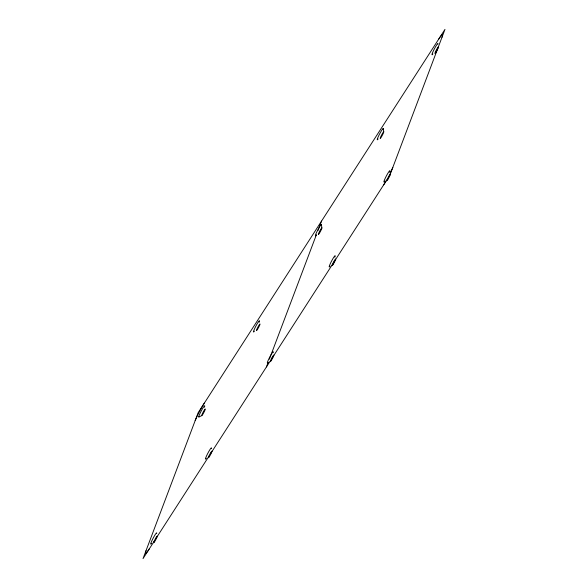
<?xml version="1.0" encoding="UTF-8"?>
<svg xmlns="http://www.w3.org/2000/svg" width="588" height="588" viewBox="0 0 588 588"><rect width="100%" height="100%" fill="white"/><g stroke="black" fill="none" stroke-linecap="round" stroke-linejoin="round"><path stroke-width="0.88" d="M266.438 366.934L268.062 362.642M269.355 359.209L316.373 234.796M317.99 230.503L321.562 221.066M390.145 174.482L444.969 29.4L198.149 412.732L143.031 558.6L154.659 540.541M156.143 538.226L209.306 455.671M210.298 454.127L269.921 361.532M271.891 358.467L332.36 264.563M333.014 263.542L387.477 178.95M388.859 176.812L389.851 175.268M198.862 417.002L201.802 415.613M383.251 128.691L383.766 131.859A3.756 0.39 -62.3 0 1 381.12 137.394A3.756 0.39 -62.3 0 1 381.075 136.041A3.756 0.39 -62.3 0 1 383.766 131.859M321.386 224.785L321.901 227.953A3.756 0.39 -62.3 0 1 319.255 233.48A3.756 0.39 -62.3 0 1 319.211 232.128A3.756 0.39 -62.3 0 1 321.901 227.953M268.224 362.23A6.365 0.661 -62.3 0 1 269.502 357.555A6.365 0.661 -62.3 0 1 273.244 352.462M384.824 181.141A6.365 0.661 -62.3 0 1 384.589 179.671A6.365 0.661 -62.3 0 1 388.617 172.093A6.365 0.661 -62.3 0 1 389.557 172.233M330.089 266.144A6.365 0.661 -62.3 0 1 329.853 264.681A6.365 0.661 -62.3 0 1 333.888 257.096A6.365 0.661 -62.3 0 1 334.822 257.243M151.616 543.327A6.365 0.661 -62.3 0 1 152.895 538.652A6.365 0.661 -62.3 0 1 156.643 533.559M206.351 458.324A6.365 0.661 -62.3 0 1 207.63 453.649A6.365 0.661 -62.3 0 1 211.379 448.548M316.271 235.082A6.365 0.661 -62.3 0 1 317.549 230.408A6.365 0.661 -62.3 0 1 321.291 225.314M432.871 53.986A6.365 0.661 -62.3 0 1 434.15 49.311A6.365 0.661 -62.3 0 1 437.898 44.218M378.135 138.996A6.365 0.661 -62.3 0 1 379.414 134.321A6.365 0.661 -62.3 0 1 383.163 129.22M199.178 416.774A6.365 0.661 -62.3 0 1 201.721 410.042A6.365 0.661 -62.3 0 1 204.396 407.271M254.398 331.169A6.365 0.661 -62.3 0 1 254.163 329.706A6.365 0.661 -62.3 0 1 258.191 322.121A6.365 0.661 -62.3 0 1 259.132 322.268M149.19 549.03A15.053 1.573 -62.3 0 1 146 550.736M392.821 167.411A15.053 1.573 -62.3 0 1 390.204 173.129M386.081 180.891A15.053 1.573 -62.3 0 1 383.692 184.838M195.179 420.589A15.053 1.573 -62.3 0 1 204.308 403.162M438.81 38.97A15.053 1.573 -62.3 0 1 442 37.264M271.208 360.635A3.756 0.39 -62.3 0 0 273.854 355.101A3.756 0.39 -62.3 0 0 271.164 359.275A3.756 0.39 -62.3 0 0 271.208 360.635M387.808 179.538A3.756 0.39 -62.3 0 0 390.454 174.004A3.756 0.39 -62.3 0 0 387.764 178.186A3.756 0.39 -62.3 0 0 387.808 179.538M333.073 264.541A3.756 0.39 -62.3 0 0 335.719 259.014A3.756 0.39 -62.3 0 0 333.029 263.189A3.756 0.39 -62.3 0 0 333.073 264.541M154.6 541.724A3.756 0.39 -62.3 0 0 157.246 536.197A3.756 0.39 -62.3 0 0 154.556 540.372A3.756 0.39 -62.3 0 0 154.6 541.724M209.335 456.722A3.756 0.39 -62.3 0 0 211.981 451.187A3.756 0.39 -62.3 0 0 209.291 455.369A3.756 0.39 -62.3 0 0 209.335 456.722M435.855 52.383A3.756 0.39 -62.3 0 0 438.501 46.856A3.756 0.39 -62.3 0 0 435.811 51.031A3.756 0.39 -62.3 0 0 435.855 52.383M202.647 414.577A3.756 0.39 -62.3 0 0 205.293 409.042A3.756 0.39 -62.3 0 0 202.603 413.224A3.756 0.39 -62.3 0 0 202.647 414.577M257.382 329.567A3.756 0.39 -62.3 0 0 260.028 324.039A3.756 0.39 -62.3 0 0 257.338 328.214A3.756 0.39 -62.3 0 0 257.382 329.567"/></g></svg>
